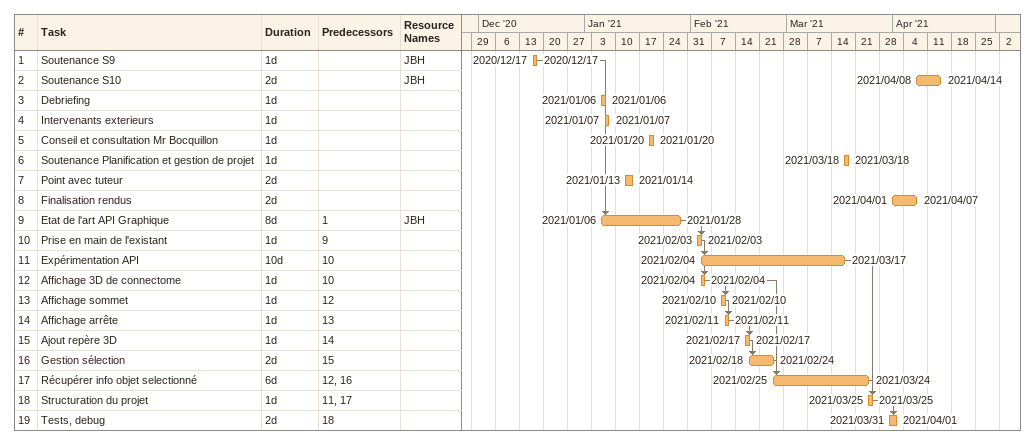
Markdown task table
| ID | Task | Duration | Start | Finish | Predecessors | Resources |
|---|---|---|---|---|---|---|
| 1 | Soutenance S9 | 1d | 2020-12-17 | 2020-12-17 |  | JBH |
| 2 | Soutenance S10 | 2d | 2021-04-08 | 2021-04-14 |  | JBH |
| 3 | Debriefing | 1d | 2021-01-06 | 2021-01-06 |  |  |
| 4 | Intervenants exterieurs | 1d | 2021-01-07 | 2021-01-07 |  |  |
| 5 | Conseil et consultation Mr Bocquillon | 1d | 2021-01-20 | 2021-01-20 |  |  |
| 6 | Soutenance Planification et gestion de projet | 1d | 2021-03-18 | 2021-03-18 |  |  |
| 7 | Point avec tuteur | 2d | 2021-01-13 | 2021-01-14 |  |  |
| 8 | Finalisation rendus | 2d | 2021-04-01 | 2021-04-07 |  |  |
| 9 | Etat de l'art API Graphique | 8d | 2021-01-06 | 2021-01-28 | 1 | JBH |
| 10 | Prise en main de l'existant | 1d | 2021-02-03 | 2021-02-03 | 9 |  |
| 11 | Expérimentation API | 10d | 2021-02-04 | 2021-03-17 | 10 |  |
| 12 | Affichage 3D de connectome | 1d | 2021-02-04 | 2021-02-04 | 10 |  |
| 13 | Affichage sommet | 1d | 2021-02-10 | 2021-02-10 | 12 |  |
| 14 | Affichage arrête | 1d | 2021-02-11 | 2021-02-11 | 13 |  |
| 15 | Ajout repère 3D | 1d | 2021-02-17 | 2021-02-17 | 14 |  |
| 16 | Gestion sélection | 2d | 2021-02-18 | 2021-02-24 | 15 |  |
| 17 | Récupérer info objet selectionné | 6d | 2021-02-25 | 2021-03-24 | 12, 16 |  |
| 18 | Structuration du projet | 1d | 2021-03-25 | 2021-03-25 | 11, 17 |  |
| 19 | Tests, debug | 2d | 2021-03-31 | 2021-04-01 | 18 |  |
